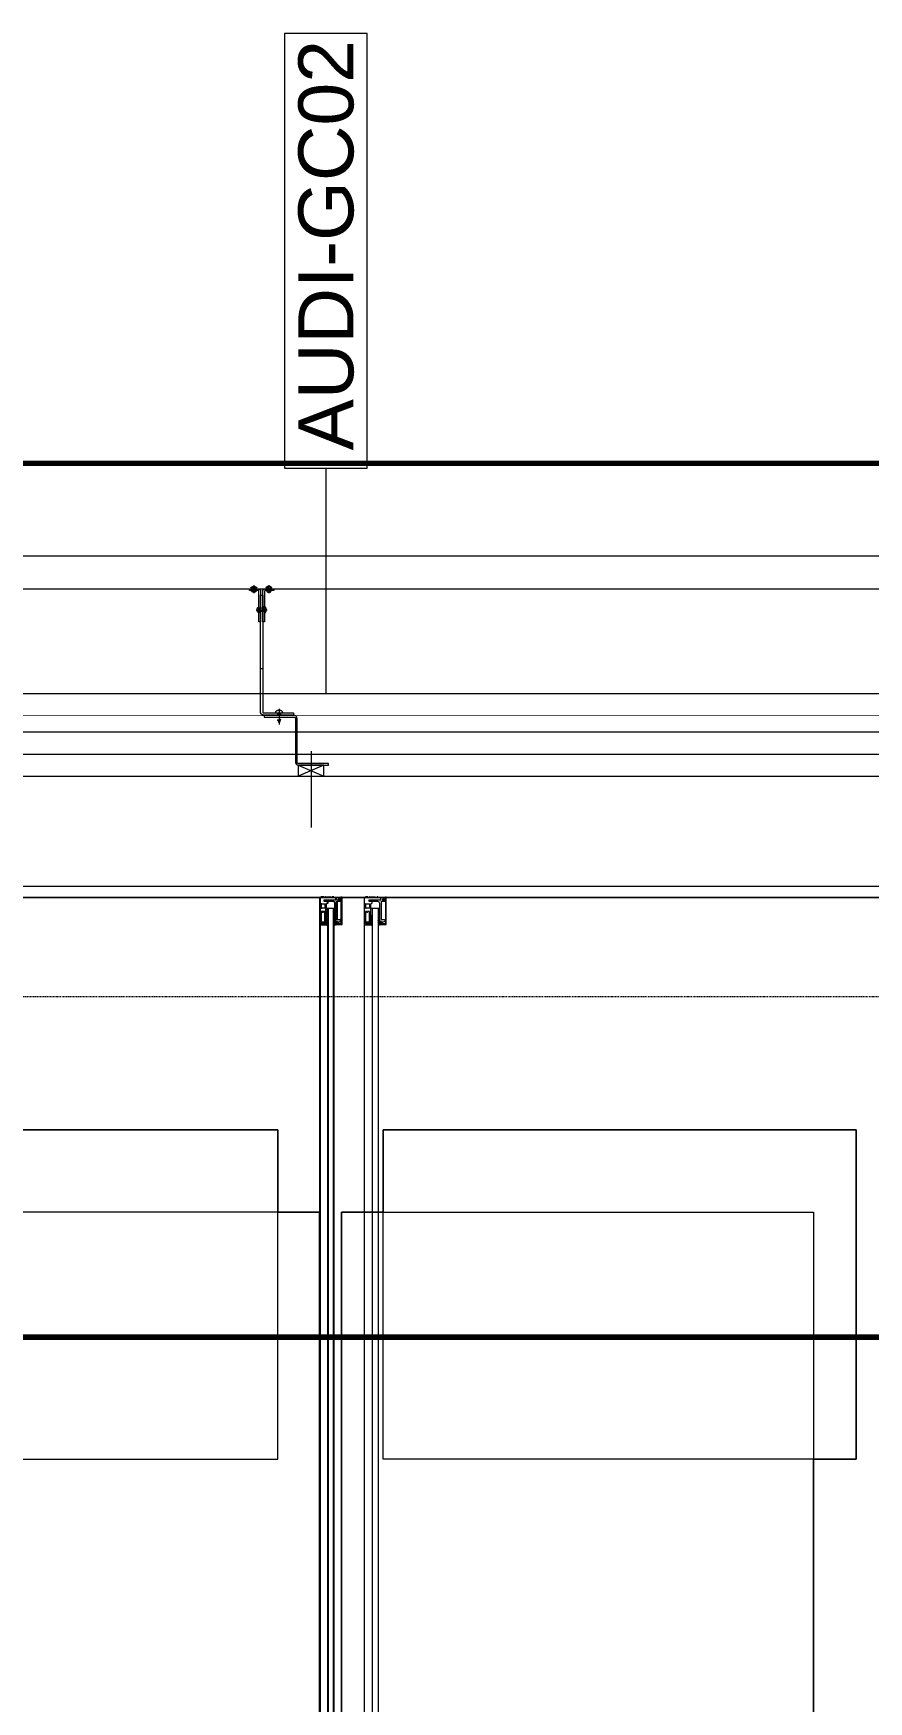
# Model space of a CAD drawing. Extents: x -1133 to 23780, y -1311 to 8245.
# Drawn here: x 9563.5 to 9715.2, y 2657 to 2959.9 of the extents above; entities that cross this region are included whole.
import ezdxf
from ezdxf.enums import TextEntityAlignment as Align
from ezdxf.xclip import XClip

# ---------------------------------------------------------------- set-up
doc = ezdxf.new("R2010")
doc.units = 0
doc.header["$MEASUREMENT"] = 0
doc.header["$XCLIPFRAME"] = 0
doc.linetypes.add('DASHDOT2', pattern=[0.5, 0.25, -0.125, 0, -0.125])
doc.linetypes.add('HIDDEN2', pattern=[4.7625, 3.175, -1.5875])
doc.layers.get('0').update_dxf_attribs({"color": 9, "lineweight": 9})
for name, color, linetype, lineweight in [('0 @ 1', 9, 'Continuous', 9), ('00', 9, 'Continuous', 9), ('05', 9, 'Continuous', 9), ('06C', 9, 'Continuous', 9), ('06D', 9, 'Continuous', 9), ('10', 9, 'Continuous', 9), ('14', 9, 'Continuous', 9), ('15', 9, 'Continuous', 9), ('21', 9, 'Continuous', 9), ('22', 8, 'Continuous', 9), ('24', 9, 'DASHDOT2', 9), ('33', 9, 'BATTING', 9), ('35', 9, 'Continuous', 9)]:
    doc.layers.add(name, color=color, linetype=linetype, lineweight=lineweight)
doc.styles.add('Arial', font='arial.ttf', dxfattribs={"height": 2.5})
doc.linetypes.add('BATTING', pattern='A,0.0001,-0.1,[134,ltypeshp.shx,S=0.1,R=0,X=-0.1,Y=0],-0.2,[134,ltypeshp.shx,S=0.1,R=180,X=0.1,Y=0],-0.1', length=0.4001)
pattern_1 = [(225, (-604.72494, -2171.82614), (-0.0883883476, 0.0883883476), []), (135, (-604.72494, -2171.82614), (0.0883883476, 0.0883883476), [])]

# ---------------------------------------------------------------- blocks, each defined once
blk = doc.blocks.new('0_wallno')
blk.add_lwpolyline([(-7.84, 1.5), (7.942, 1.5), (7.942, -1.5), (-7.84, -1.5)], close=True)
blk.add_lwpolyline([(7.942, 0), (16.132, 0)])
at = {"style": 'Arial'}
blk.add_attdef('GENISLIK', text='', height=2, dxfattribs=at).set_placement((8.442, 0), align=Align.BOTTOM_LEFT)
blk.add_attdef('DUVARNO', text='', height=2, dxfattribs=at).set_placement((0, 0), align=Align.MIDDLE_CENTER)
blk.add_attdef('YUKSEKLIK', text='', height=2, dxfattribs=at).set_placement((8.442, -0.5), align=Align.TOP_LEFT)
blk = doc.blocks.new('p-masa_160')
for p, q in [((7.57, 115.2), (7.57, 160)), ((85.7, 115.2), (7.57, 115.2))]:
    blk.add_line(p, q)
blk.add_lwpolyline([(85.7, 115.2), (93.45, 115.2), (93.45, 174.97), (7.57, 174.97), (7.57, 160), (0, 160), (0, 0), (85.7, 0), (85.7, 115.2)], close=True)
at = {"flags": 128}
for points in [[(7.57, 160), (7.57, 174.97), (93.45, 174.97), (93.45, 115.2), (85.7, 115.2)], [(85.7, 0.04), (85.7, 0.94), (61.93, 5.88), (23.62, 5.88), (0, 0.73), (0, 0), (85.67, 0)]]:
    blk.add_lwpolyline(points, dxfattribs=at)
for points in [[(85.7, 160), (85.7, 0), (0, 0), (0, 160), (85.7, 160)], [(85.7, 160), (85.7, 0), (0, 0), (0, 160)]]:
    blk.add_lwpolyline(points, close=True, dxfattribs=at)
blk = doc.blocks.new('p- alum kaplama profil')
at = {"lineweight": 13}
blk.add_lwpolyline([(7.12, 12.59), (7.12, 26.49)], dxfattribs=at)
at = {"lineweight": 18}
blk.add_lwpolyline([(4.09, 6.16), (-1.41, 6.16), (-1.41, 6.46), (4.09, 6.46, 0.414214), (4.29, 6.66), (4.29, 14.66, -0.414214), (4.79, 15.16), (10.29, 15.16), (10.29, 14.86), (4.79, 14.86, 0.414214), (4.59, 14.66), (4.59, 6.66, -0.414214)], format="xyb", close=True, dxfattribs=at)
at = {"lineweight": 5}
blk.add_lwpolyline([(9.44, 15.16), (4.79, 15.16), (4.79, 17.16), (9.44, 17.16)], close=True, dxfattribs=at)
for points in [[(4.79, 15.16), (9.44, 17.16)], [(9.44, 15.16), (4.79, 17.16)]]:
    blk.add_lwpolyline(points, dxfattribs=at)
blk.add_lwpolyline([(-2.06, 5.56), (-2.06, -2.34), (-2.06, -15.69), (-1.66, -15.69), (-1.66, -2.34), (-1.66, 5.56), (-1.66, 5.56), (-1.66, 5.57), (-1.66, 5.57), (-1.66, 5.58), (-1.66, 5.58), (-1.65, 5.59), (-1.65, 5.59), (-1.65, 5.59), (-1.65, 5.6), (-1.65, 5.6), (-1.64, 5.61), (-1.64, 5.61), (-1.64, 5.62), (-1.64, 5.62), (-1.63, 5.62), (-1.63, 5.63), (-1.63, 5.63), (-1.62, 5.63), (-1.62, 5.64), (-1.61, 5.64), (-1.61, 5.64), (-1.61, 5.64), (-1.6, 5.65), (-1.6, 5.65), (-1.59, 5.65), (-1.59, 5.65), (-1.58, 5.65), (-1.58, 5.65), (-1.57, 5.66), (-1.57, 5.66), (-1.56, 5.66), (-1.56, 5.66), (3.94, 5.66), (3.94, 6.06), (-1.56, 6.06), (-1.58, 6.06), (-1.61, 6.05), (-1.63, 6.05), (-1.66, 6.05), (-1.68, 6.04), (-1.7, 6.03), (-1.73, 6.03), (-1.75, 6.02), (-1.77, 6.01), (-1.79, 6), (-1.82, 5.99), (-1.84, 5.97), (-1.86, 5.96), (-1.88, 5.94), (-1.89, 5.93), (-1.91, 5.91), (-1.93, 5.89), (-1.95, 5.87), (-1.96, 5.85), (-1.97, 5.83), (-1.99, 5.81), (-2, 5.79), (-2.01, 5.77), (-2.02, 5.75), (-2.03, 5.72), (-2.04, 5.7), (-2.04, 5.68), (-2.05, 5.65), (-2.05, 5.63), (-2.06, 5.61), (-2.06, 5.58)], close=True)
blk.add_lwpolyline([(-1.66, -2.34), (-2.06, -2.34)])
for points in [[(-2.36, -10.84), (-2.36, -16.39), (-2.36, -16.39, -0.414214), (-2.51, -16.54), (-2.51, -16.54), (-4.06, -16.54), (-4.06, -16.84), (-2.51, -16.84), (-2.51, -16.84, 0.414214), (-2.06, -16.39), (-2.06, -10.84)], [(-1.36, -10.84), (-1.66, -10.84), (-1.66, -16.39, 0.414214), (-1.21, -16.84), (-1.21, -16.84), (0.34, -16.84), (0.34, -16.54), (-1.21, -16.54), (-1.21, -16.54, -0.414214), (-1.36, -16.39), (-1.36, -16.39)]]:
    blk.add_lwpolyline(points, format="xyb", close=True)
for points in [[(1.61, 6.87, -10), (0.98, 6.96, -10)], [(1.56, 7.05, -10), (1.02, 7.13, -10)], [(1.05, 6.91, -10), (1.29, 7.56, -10)], [(1.29, 4.93, -10), (1.29, 7.8, -10)], [(1.53, 6.82, -10), (1.29, 7.56, -10)], [(1.29, 6.16, -10), (1.29, 6.26, -10)], [(0.67, 5.66, -10), (1.91, 5.66, -10)], [(0.67, 5.66, -10), (0.67, 5.64, -10), (0.67, 5.62, -10), (0.67, 5.6, -10), (0.68, 5.58, -10), (0.68, 5.56, -10), (0.69, 5.54, -10), (0.69, 5.52, -10), (0.7, 5.5, -10), (0.7, 5.48, -10), (0.71, 5.46, -10), (0.72, 5.45, -10), (0.73, 5.43, -10), (0.74, 5.41, -10), (0.75, 5.4, -10), (0.76, 5.38, -10), (0.77, 5.36, -10), (0.79, 5.35, -10), (0.8, 5.33, -10), (0.81, 5.32, -10), (0.83, 5.31, -10), (0.84, 5.29, -10), (0.86, 5.28, -10), (0.87, 5.27, -10), (0.89, 5.26, -10), (0.91, 5.25, -10), (0.92, 5.24, -10), (0.94, 5.23, -10), (0.96, 5.22, -10), (0.98, 5.21, -10), (1, 5.21, -10), (1.02, 5.2, -10), (1.03, 5.2, -10)], [(0.96, 5.66, -10), (0.97, 5.66, -10), (0.97, 5.66, -10), (0.97, 5.66, -10), (0.98, 5.66, -10), (0.98, 5.66, -10), (0.99, 5.66, -10), (0.99, 5.66, -10), (1, 5.66, -10), (1, 5.67, -10), (1, 5.67, -10), (1.01, 5.67, -10), (1.01, 5.67, -10), (1.01, 5.67, -10), (1.02, 5.68, -10), (1.02, 5.68, -10), (1.02, 5.68, -10), (1.03, 5.69, -10), (1.03, 5.69, -10), (1.03, 5.69, -10), (1.04, 5.7, -10), (1.04, 5.7, -10), (1.04, 5.7, -10), (1.04, 5.71, -10), (1.04, 5.71, -10), (1.05, 5.72, -10), (1.05, 5.72, -10), (1.05, 5.72, -10), (1.05, 5.73, -10), (1.05, 5.73, -10), (1.05, 5.74, -10), (1.05, 5.74, -10), (1.05, 5.75, -10)], [(1.33, 5.85, -10), (0.98, 5.88, -10)], [(1.03, 5.2, -10), (1.04, 5.2, -10), (1.05, 5.19, -10), (1.05, 5.19, -10), (1.06, 5.19, -10), (1.06, 5.19, -10), (1.07, 5.19, -10), (1.07, 5.19, -10), (1.08, 5.19, -10), (1.08, 5.19, -10), (1.09, 5.19, -10), (1.09, 5.18, -10), (1.1, 5.18, -10), (1.1, 5.18, -10), (1.11, 5.18, -10), (1.11, 5.18, -10), (1.12, 5.18, -10), (1.12, 5.18, -10), (1.13, 5.18, -10), (1.13, 5.18, -10), (1.14, 5.18, -10), (1.15, 5.18, -10), (1.15, 5.18, -10), (1.16, 5.17, -10), (1.16, 5.17, -10), (1.17, 5.17, -10), (1.17, 5.17, -10), (1.18, 5.17, -10), (1.18, 5.17, -10), (1.19, 5.17, -10), (1.19, 5.17, -10), (1.2, 5.17, -10), (1.2, 5.17, -10)], [(1.05, 5.83, -10), (1.05, 6.01, -10)], [(1.05, 5.75, -10), (1.05, 5.83, -10)], [(1.2, 5.17, -10), (1.2, 5.2, -10)], [(1.38, 5.2, -10), (1.2, 5.2, -10)], [(1.38, 5.17, -10), (1.38, 5.2, -10)], [(1.38, 5.17, -10), (1.38, 5.17, -10), (1.39, 5.17, -10), (1.39, 5.17, -10), (1.4, 5.17, -10), (1.41, 5.17, -10), (1.41, 5.17, -10), (1.42, 5.17, -10), (1.42, 5.17, -10), (1.43, 5.17, -10), (1.43, 5.18, -10), (1.44, 5.18, -10), (1.44, 5.18, -10), (1.45, 5.18, -10), (1.45, 5.18, -10), (1.46, 5.18, -10), (1.46, 5.18, -10), (1.47, 5.18, -10), (1.47, 5.18, -10), (1.48, 5.18, -10), (1.48, 5.18, -10), (1.49, 5.18, -10), (1.5, 5.19, -10), (1.5, 5.19, -10), (1.51, 5.19, -10), (1.51, 5.19, -10), (1.52, 5.19, -10), (1.52, 5.19, -10), (1.53, 5.19, -10), (1.53, 5.19, -10), (1.54, 5.19, -10), (1.54, 5.2, -10), (1.55, 5.2, -10)], [(1.53, 5.75, -10), (1.53, 5.92, -10)], [(1.53, 5.75, -10), (1.53, 5.74, -10), (1.53, 5.74, -10), (1.53, 5.73, -10), (1.53, 5.73, -10), (1.53, 5.72, -10), (1.54, 5.72, -10), (1.54, 5.72, -10), (1.54, 5.71, -10), (1.54, 5.71, -10), (1.54, 5.7, -10), (1.54, 5.7, -10), (1.55, 5.7, -10), (1.55, 5.69, -10), (1.55, 5.69, -10), (1.55, 5.69, -10), (1.56, 5.68, -10), (1.56, 5.68, -10), (1.56, 5.68, -10), (1.57, 5.67, -10), (1.57, 5.67, -10), (1.58, 5.67, -10), (1.58, 5.67, -10), (1.58, 5.67, -10), (1.59, 5.66, -10), (1.59, 5.66, -10), (1.6, 5.66, -10), (1.6, 5.66, -10), (1.6, 5.66, -10), (1.61, 5.66, -10), (1.61, 5.66, -10), (1.62, 5.66, -10), (1.62, 5.66, -10)], [(1.55, 5.2, -10), (1.57, 5.2, -10), (1.59, 5.21, -10), (1.6, 5.21, -10), (1.62, 5.22, -10), (1.64, 5.23, -10), (1.66, 5.24, -10), (1.68, 5.25, -10), (1.69, 5.26, -10), (1.71, 5.27, -10), (1.73, 5.28, -10), (1.74, 5.29, -10), (1.76, 5.31, -10), (1.77, 5.32, -10), (1.78, 5.33, -10), (1.8, 5.35, -10), (1.81, 5.36, -10), (1.82, 5.38, -10), (1.83, 5.4, -10), (1.84, 5.41, -10), (1.85, 5.43, -10), (1.86, 5.45, -10), (1.87, 5.46, -10), (1.88, 5.48, -10), (1.89, 5.5, -10), (1.89, 5.52, -10), (1.9, 5.54, -10), (1.9, 5.56, -10), (1.9, 5.58, -10), (1.91, 5.6, -10), (1.91, 5.62, -10), (1.91, 5.64, -10), (1.91, 5.66, -10)], [(-2.86, -13.04, 0), (-0.86, -13.04, 0)], [(-2.36, -12.52, 0), (-2.4, -12.53, 0), (-2.43, -12.56, 0), (-2.47, -12.58, 0), (-2.5, -12.6, 0), (-2.53, -12.63, 0), (-2.56, -12.66, 0), (-2.59, -12.69, 0), (-2.61, -12.73, 0), (-2.63, -12.76, 0), (-2.65, -12.8, 0), (-2.67, -12.84, 0), (-2.68, -12.88, 0), (-2.69, -12.92, 0), (-2.7, -12.96, 0), (-2.71, -13, 0), (-2.71, -13.04, 0), (-2.71, -13.08, 0), (-2.7, -13.13, 0), (-2.69, -13.17, 0), (-2.68, -13.21, 0), (-2.67, -13.25, 0), (-2.65, -13.28, 0), (-2.63, -13.32, 0), (-2.61, -13.36, 0), (-2.59, -13.39, 0), (-2.56, -13.42, 0), (-2.53, -13.45, 0), (-2.5, -13.48, 0), (-2.47, -13.51, 0), (-2.43, -13.53, 0), (-2.4, -13.55, 0), (-2.36, -13.57, 0)], [(-2.36, -13.04, 0), (-2.36, -12.52, 0)], [(-2.36, -13.04, 0), (-2.36, -12.73, 0)], [(-2.36, -12.73, 0), (-2.36, -13.04, 0)], [(-1.36, -12.73, 0), (-2.36, -12.73, 0)], [(-2.36, -13.04, 0), (-2.36, -13.36, 0)], [(-2.36, -13.04, 0), (-2.36, -13.57, 0)], [(-2.36, -13.36, 0), (-2.36, -13.04, 0)], [(-1.36, -13.36, 0), (-2.36, -13.36, 0)], [(-1.36, -13.04, 0), (-1.36, -12.37, 0)], [(-1.36, -13.72, 0), (-1.32, -13.68, 0), (-1.29, -13.65, 0), (-1.26, -13.61, 0), (-1.23, -13.58, 0), (-1.2, -13.54, 0), (-1.18, -13.5, 0), (-1.16, -13.45, 0), (-1.14, -13.41, 0), (-1.12, -13.37, 0), (-1.1, -13.32, 0), (-1.09, -13.28, 0), (-1.08, -13.23, 0), (-1.07, -13.18, 0), (-1.06, -13.14, 0), (-1.06, -13.09, 0), (-1.06, -13.04, 0), (-1.06, -12.99, 0), (-1.06, -12.95, 0), (-1.07, -12.9, 0), (-1.08, -12.85, 0), (-1.09, -12.81, 0), (-1.1, -12.76, 0), (-1.12, -12.72, 0), (-1.14, -12.67, 0), (-1.16, -12.63, 0), (-1.18, -12.59, 0), (-1.2, -12.55, 0), (-1.23, -12.51, 0), (-1.26, -12.47, 0), (-1.29, -12.43, 0), (-1.32, -12.4, 0), (-1.36, -12.37, 0)], [(-1.36, -13.04, 0), (-1.36, -13.72, 0)], [(-3.84, -17.04, 0), (-3.81, -17.07, 0), (-3.78, -17.1, 0), (-3.75, -17.12, 0), (-3.72, -17.15, 0), (-3.69, -17.17, 0), (-3.66, -17.19, 0), (-3.62, -17.21, 0), (-3.59, -17.23, 0), (-3.55, -17.24, 0), (-3.52, -17.26, 0), (-3.48, -17.27, 0), (-3.44, -17.28, 0), (-3.4, -17.28, 0), (-3.36, -17.29, 0), (-3.32, -17.29, 0), (-3.29, -17.29, 0), (-3.25, -17.29, 0), (-3.21, -17.29, 0), (-3.17, -17.28, 0), (-3.13, -17.28, 0), (-3.09, -17.27, 0), (-3.06, -17.26, 0), (-3.02, -17.24, 0), (-2.98, -17.23, 0), (-2.95, -17.21, 0), (-2.91, -17.19, 0), (-2.88, -17.17, 0), (-2.85, -17.15, 0), (-2.82, -17.12, 0), (-2.79, -17.1, 0), (-2.76, -17.07, 0), (-2.73, -17.04, 0)], [(-3.29, -17.04, 0), (-3.84, -17.04, 0)], [(-2.85, -16.54, 0), (-2.86, -16.51, 0), (-2.87, -16.47, 0), (-2.89, -16.44, 0), (-2.91, -16.41, 0), (-2.93, -16.38, 0), (-2.96, -16.35, 0), (-2.98, -16.33, 0), (-3.01, -16.31, 0), (-3.04, -16.29, 0), (-3.07, -16.27, 0), (-3.11, -16.25, 0), (-3.14, -16.24, 0), (-3.18, -16.23, 0), (-3.21, -16.22, 0), (-3.25, -16.22, 0), (-3.29, -16.22, 0), (-3.32, -16.22, 0), (-3.36, -16.22, 0), (-3.39, -16.23, 0), (-3.43, -16.24, 0), (-3.46, -16.25, 0), (-3.5, -16.27, 0), (-3.53, -16.29, 0), (-3.56, -16.31, 0), (-3.59, -16.33, 0), (-3.61, -16.35, 0), (-3.64, -16.38, 0), (-3.66, -16.41, 0), (-3.68, -16.44, 0), (-3.7, -16.47, 0), (-3.71, -16.51, 0), (-3.73, -16.54, 0)], [(-3.29, -16.54, 0), (-3.73, -16.54, 0)], [(-3.29, -16.54, 0), (-3.55, -16.54, 0)], [(-3.55, -16.54, 0), (-3.29, -16.54, 0)], [(-3.55, -17.04, 0), (-3.55, -16.54, 0)], [(-3.29, -17.54, 0), (-3.29, -16.04, 0)], [(-3.29, -16.54, 0), (-2.85, -16.54, 0)], [(-3.29, -16.54, 0), (-3.03, -16.54, 0)], [(-3.03, -16.54, 0), (-3.29, -16.54, 0)], [(-3.29, -17.04, 0), (-2.73, -17.04, 0)], [(-3.03, -17.04, 0), (-3.03, -16.54, 0)], [(-0.56, -17.04, 0), (-1.11, -17.04, 0)], [(0, -17.04, 0), (-0.03, -17.07, 0), (-0.06, -17.1, 0), (-0.09, -17.12, 0), (-0.12, -17.15, 0), (-0.15, -17.17, 0), (-0.18, -17.19, 0), (-0.22, -17.21, 0), (-0.25, -17.23, 0), (-0.29, -17.24, 0), (-0.33, -17.26, 0), (-0.36, -17.27, 0), (-0.4, -17.28, 0), (-0.44, -17.28, 0), (-0.48, -17.29, 0), (-0.52, -17.29, 0), (-0.56, -17.29, 0), (-0.59, -17.29, 0), (-0.63, -17.29, 0), (-0.67, -17.28, 0), (-0.71, -17.28, 0), (-0.75, -17.27, 0), (-0.79, -17.26, 0), (-0.82, -17.24, 0), (-0.86, -17.23, 0), (-0.89, -17.21, 0), (-0.93, -17.19, 0), (-0.96, -17.17, 0), (-0.99, -17.15, 0), (-1.02, -17.12, 0), (-1.05, -17.1, 0), (-1.08, -17.07, 0), (-1.11, -17.04, 0)], [(-1, -16.54, 0), (-0.98, -16.51, 0), (-0.97, -16.47, 0), (-0.95, -16.44, 0), (-0.93, -16.41, 0), (-0.91, -16.38, 0), (-0.88, -16.35, 0), (-0.86, -16.33, 0), (-0.83, -16.31, 0), (-0.8, -16.29, 0), (-0.77, -16.27, 0), (-0.73, -16.25, 0), (-0.7, -16.24, 0), (-0.66, -16.23, 0), (-0.63, -16.22, 0), (-0.59, -16.22, 0), (-0.56, -16.22, 0), (-0.52, -16.22, 0), (-0.48, -16.22, 0), (-0.45, -16.23, 0), (-0.41, -16.24, 0), (-0.38, -16.25, 0), (-0.34, -16.27, 0), (-0.31, -16.29, 0), (-0.28, -16.31, 0), (-0.25, -16.33, 0), (-0.23, -16.35, 0), (-0.2, -16.38, 0), (-0.18, -16.41, 0), (-0.16, -16.44, 0), (-0.14, -16.47, 0), (-0.13, -16.51, 0), (-0.12, -16.54, 0)], [(-0.56, -16.54, 0), (-1, -16.54, 0)], [(-0.56, -16.54, 0), (-0.82, -16.54, 0)], [(-0.82, -16.54, 0), (-0.56, -16.54, 0)], [(-0.82, -17.04, 0), (-0.82, -16.54, 0)], [(-0.56, -17.54, 0), (-0.56, -16.04, 0)], [(-0.56, -16.54, 0), (-0.3, -16.54, 0)], [(-0.56, -16.54, 0), (-0.12, -16.54, 0)], [(-0.3, -16.54, 0), (-0.56, -16.54, 0)], [(-0.56, -17.04, 0), (0, -17.04, 0)], [(-0.3, -17.04, 0), (-0.3, -16.54, 0)]]:
    blk.add_polyline3d(points)
blk = doc.blocks.new('p-strahle-alüminyumdoğramaprofili')
at = {"layer": '10'}
h = blk.add_hatch(dxfattribs=at)
h.set_pattern_fill('NET', color=256, angle=315, style=0)
h.set_pattern_definition(pattern_1)
h.paths.add_polyline_path([(-4.62, 2.65), (-4.68, 2.65), (-4.72, 2.75), (-4.72, 2.8), (-4.69, 2.8), (-4.69, 2.92), (-4.98, 2.92), (-4.98, 2.8), (-4.95, 2.8), (-4.99, 2.65), (-5.08, 2.66), (-5.25, 2.28), (-5.14, 2.28), (-5.14, 2.33), (-4.98, 2.52, 0.2599), (-4.9, 2.28), (-4.66, 2.28, 0.382682)])
h.paths.add_polyline_path([(-4.86, 2.52), (-4.67, 2.52, -2.16717)], flags=16)
h = blk.add_hatch(dxfattribs=at)
h.set_pattern_fill('NET', color=256, angle=315, style=0)
h.set_pattern_definition(pattern_1)
h.paths.add_polyline_path([(-4.62, 0.88), (-4.68, 0.88), (-4.72, 0.77), (-4.72, 0.73), (-4.69, 0.73), (-4.69, 0.6), (-4.98, 0.6), (-4.98, 0.73), (-4.95, 0.73), (-4.99, 0.88), (-5.08, 0.87), (-5.25, 1.24), (-5.14, 1.24), (-5.14, 1.2), (-4.98, 1.01, -0.2599), (-4.9, 1.24), (-4.66, 1.24, -0.382682)])
h.paths.add_polyline_path([(-4.86, 1), (-4.67, 1, 2.16717)], flags=16)
h = blk.add_hatch(dxfattribs=at)
h.set_pattern_fill('NET', color=256, angle=315, style=0)
h.set_pattern_definition([(225, (-608.45214, -2173.53612), (-0.0883883476, 0.0883883476), []), (135, (-608.45214, -2173.53612), (0.0883883476, 0.0883883476), [])])
h.paths.add_polyline_path([(-3.45, 2.28), (-3.45, 2.57), (-4.49, 2.57), (-4.49, 2.28)])
h = blk.add_hatch(dxfattribs=at)
h.set_pattern_fill('NET', color=256, angle=315, style=0)
h.set_pattern_definition([(225, (-608.45214, -2180.04526), (-0.0883883476, 0.0883883476), []), (135, (-608.45214, -2180.04526), (0.0883883476, 0.0883883476), [])])
h.paths.add_polyline_path([(-3.45, 0.93), (-3.45, 1.24), (-4.49, 1.24), (-4.49, 0.93)])
h = blk.add_hatch(dxfattribs=at)
h.set_pattern_fill('NET', color=256, angle=315, style=0)
h.set_pattern_definition([(225, (-629.50454, -2177.58922), (-0.0883883476, 0.0883883476), []), (135, (-629.50454, -2177.58922), (0.0883883476, 0.0883883476), [])])
h.paths.add_polyline_path([(0, 0.68), (0, 1.75), (-0.18, 1.75), (-0.18, 0.68)])
for points in [[(-4.92, 3.6), (-4.92, 3.16), (-4.61, 3.16), (-4.61, 2.87), (-4.52, 2.87), (-4.62, 2.65), (-4.68, 2.65), (-4.72, 2.75), (-4.72, 2.8), (-4.69, 2.8), (-4.69, 3.05), (-4.98, 3.05), (-4.98, 2.8), (-4.95, 2.8), (-4.99, 2.65), (-5.08, 2.66), (-5.07, 3.76), (-0.11, 3.76)], [(-5.08, 2.66), (-5.25, 2.28)], [(-5.09, 0.88), (-5.25, 1.24)], [(-4.98, 2.52), (-5.14, 2.33), (-5.14, 2.28)], [(-4.98, 1.01), (-5.14, 1.2), (-5.14, 1.24)], [(-4.69, 2.92), (-4.98, 2.92)], [(-4.71, 0.6), (-4.98, 0.6)], [(-2.83, 0.2), (-2.67, 0.2), (-2.67, -0.04), (-4.87, -0.04), (-4.87, 0.19), (-4.57, 0.19), (-4.57, 0.73), (-2.67, 0.73)], [(-4.52, 2.87), (-4.49, 2.87), (-4.49, 2.26)], [(-4.49, 0.93), (-4.49, 0.93), (-4.49, 1.26)], [(-3.45, 2.26), (-3.45, 2.57)], [(-3.45, 1.26), (-3.45, 0.93)], [(-2.08, 0.93), (-2.08, 2.57)], [(-0.18, 0.68), (0, 0.68), (0, 1.75)], [(-0.18, 1.75), (0, 1.75)]]:
    blk.add_lwpolyline(points, dxfattribs=at)
for points in [[(-0.57, 3.26), (-0.57, 3.62), (-4.89, 3.62), (-4.89, 3.65, 0.561743), (-4.97, 3.66, 0.595966), (-4.92, 3.6, -2.204878)], [(-4.61, 2.87), (-4.49, 3.45, -0.833203), (-4.18, 3.44, -0.447088)], [(-4.18, 3.44), (-4.18, 2.99, 0.414214), (-4.07, 2.89), (-0.82, 2.89), (-0.82, 3.62)], [(-0.11, 3.76), (-0.11, 3.62), (-0.45, 3.62), (-0.45, 3.14, -1), (-0.66, 3.14)], [(-0.66, 3.14, -0.305404), (-0.57, 3.26, -5.773092)], [(-4.67, 2.52), (-4.86, 2.52, 1)], [(-4.67, 1), (-4.86, 1, -1)], [(-4.49, 2.57), (-1.23, 2.57, -0.414214), (-0.9, 2.25), (-0.9, 1.22)], [(-2.67, 0.73), (-2.67, 0.32), (-2.83, 0.32, 1), (-2.83, 0.2, -1)]]:
    blk.add_lwpolyline(points, format="xyb", dxfattribs=at)
for points in [[(-0.18, 2.74), (-0.18, 2.21), (0, 2.21), (0, 2.08), (-0.18, 2.08), (-0.18, 0.43), (0, 0.43), (0, 0), (-0.12, 0), (-0.12, -0.24), (-5.09, -0.24), (-5.09, 0.88), (-4.98, 0.88), (-4.94, 0.7), (-4.99, 0.7), (-4.99, 0.33), (-4.71, 0.33), (-4.71, 0.88), (-4.56, 0.88), (-4.52, 0.93), (-1.28, 0.93), (-1.2, 1.22), (-0.9, 1.22), (-0.9, 0.62), (-0.58, 0.62), (-0.58, 2.74)], [(-2.03, 0.78), (-1.35, 0.78), (-1.35, 0.08), (-1.28, 0.04), (-1.28, -0.04), (-2.09, -0.04), (-2.09, 0.1), (-2.03, 0.15)]]:
    blk.add_lwpolyline(points, close=True, dxfattribs=at)
for centre, radius, start, end in [((-4.73, 2.47), 0.253, 168.6676, 234.1258), ((-4.73, 1.06), 0.253, 125.8742, 191.3324), ((-4.77, 2.44), 0.125, 139.5402, 40.4598), ((-4.77, 1.08), 0.125, 319.5402, 220.4598), ((-4.84, 2.48), 0.273, 305.9738, 36.4289), ((-4.84, 1.04), 0.273, 323.5711, 54.0262)]:
    blk.add_arc(centre, radius, start, end, dxfattribs=at)
blk = doc.blocks.new('*U348')
at = {"layer": '06D'}
for points in [[(4.95, 4), (438.09, 4)], [(4.95, 0), (438.07, 0)]]:
    blk.add_lwpolyline(points, dxfattribs=at)
at = {"layer": '15'}
for points in [[(1.96, 2.5), (441.08, 2.5)], [(441.08, 1.5), (1.96, 1.5)]]:
    blk.add_lwpolyline(points, dxfattribs=at)
at = {"layer": '0 @ 1', "linetype": 'Continuous', "xscale": -1}
blk.add_blockref('p-strahle-alüminyumdoğramaprofili', (-0.12, 0.24), dxfattribs=at)

msp = doc.modelspace()

# ---------------------------------------------------------------- linework, layer by layer
at = {"layer": '00'}
msp.add_lwpolyline([(9480, 2825), (9730, 2825), (9730, 2805), (9480, 2805)], close=True, dxfattribs=at)
msp.add_lwpolyline([(9480, 2825), (9730, 2825), (9730, 2805), (9480, 2805)], close=True, dxfattribs=at)
at = {"layer": '06C'}
msp.add_line((7067.5, 2865), (10767.5, 2865), dxfattribs=at)
at = {"layer": '06D'}
for points in [[(9480, 2840), (9732.09, 2840)], [(9730, 2825), (9730, 2833), (9480, 2833), (9480, 2825)]]:
    msp.add_lwpolyline(points, dxfattribs=at)
at = {"layer": '10'}
msp.add_line((8088.98, 2859), (10761.5, 2859), dxfattribs=at)
at = {"layer": '10', "const_width": 0.1}
msp.add_lwpolyline([(9473.19, 2836), (9736.63, 2836)], dxfattribs=at)
at = {"layer": '14'}
msp.add_lwpolyline([(9478, 2819.3), (9478, 2803), (9732, 2803), (9732, 2820.22)], dxfattribs=at)
at = {"layer": '21', "linetype": 'HIDDEN2', "ltscale": 0.1, "const_width": 1}
msp.add_lwpolyline([(9216.72, 2881.81), (9956.44, 2881.81), (9956.44, 2723.15), (9216.72, 2723.15)], close=True, dxfattribs=at)
at = {"layer": '24'}
msp.add_lwpolyline([(6827.5, 2785), (11027.5, 2785)], dxfattribs=at)
at = {"layer": '33', "ltscale": 0.4}
msp.add_lwpolyline([(9480, 2829), (9730, 2829)], dxfattribs=at)
at = {"layer": '35'}
msp.add_lwpolyline([(9235.5, 2743), (9235.5, 2447), (9309.5, 2447), (9309.5, 2363), (9925.5, 2363), (9925.5, 2447), (9990.5, 2447), (9990.5, 2743), (9925.5, 2743), (9925.5, 2803), (9309.5, 2803), (9309.5, 2743)], close=True, dxfattribs=at)

# ---------------------------------------------------------------- block references
at = {"linetype": 'Continuous'}
ref = msp.add_blockref('*U348', (9615.5, 2803), dxfattribs=dict(at, rotation=270))
XClip(ref).set_block_clipping_path([(-0.8713492534, -0.420901659), (435.5811842137, 4)])
ref = msp.add_blockref('*U348', (9615.63, 2803), dxfattribs=dict(at, rotation=270))
XClip(ref).set_block_clipping_path([(-0.8713492534, -0.420901659), (435.5811842137, 4)])
ref = msp.add_blockref('*U348', (9623.63, 2803), dxfattribs=dict(at, rotation=270))
XClip(ref).set_block_clipping_path([(-0.8713492534, -0.420901659), (435.5811842137, 4)])
at = {"layer": '05', "xscale": -1}
msp.add_blockref('p-masa_160', (9615.48, 2585.82), dxfattribs=at)
at = {"layer": '05'}
msp.add_blockref('p-masa_160', (9619.5, 2585.82), dxfattribs=at)
at = {"layer": '10', "xscale": -1, "rotation": 180}
msp.add_blockref('p- alum kaplama profil', (9606.86, 2842.16), dxfattribs=at)
at = {"layer": '22'}
ref = msp.add_blockref('0_wallno', (9616.66, 2920.66), dxfattribs=dict(at, xscale=-5, yscale=5, zscale=5, rotation=90))
ref.add_attrib('DUVARNO', 'AUDI-GC02', dxfattribs={"layer": '0', "height": 10, "rotation": 90, "style": 'Arial'}).set_placement((9616.66, 2921.4), align=Align.MIDDLE_CENTER)

doc.saveas('drawing.dxf')
